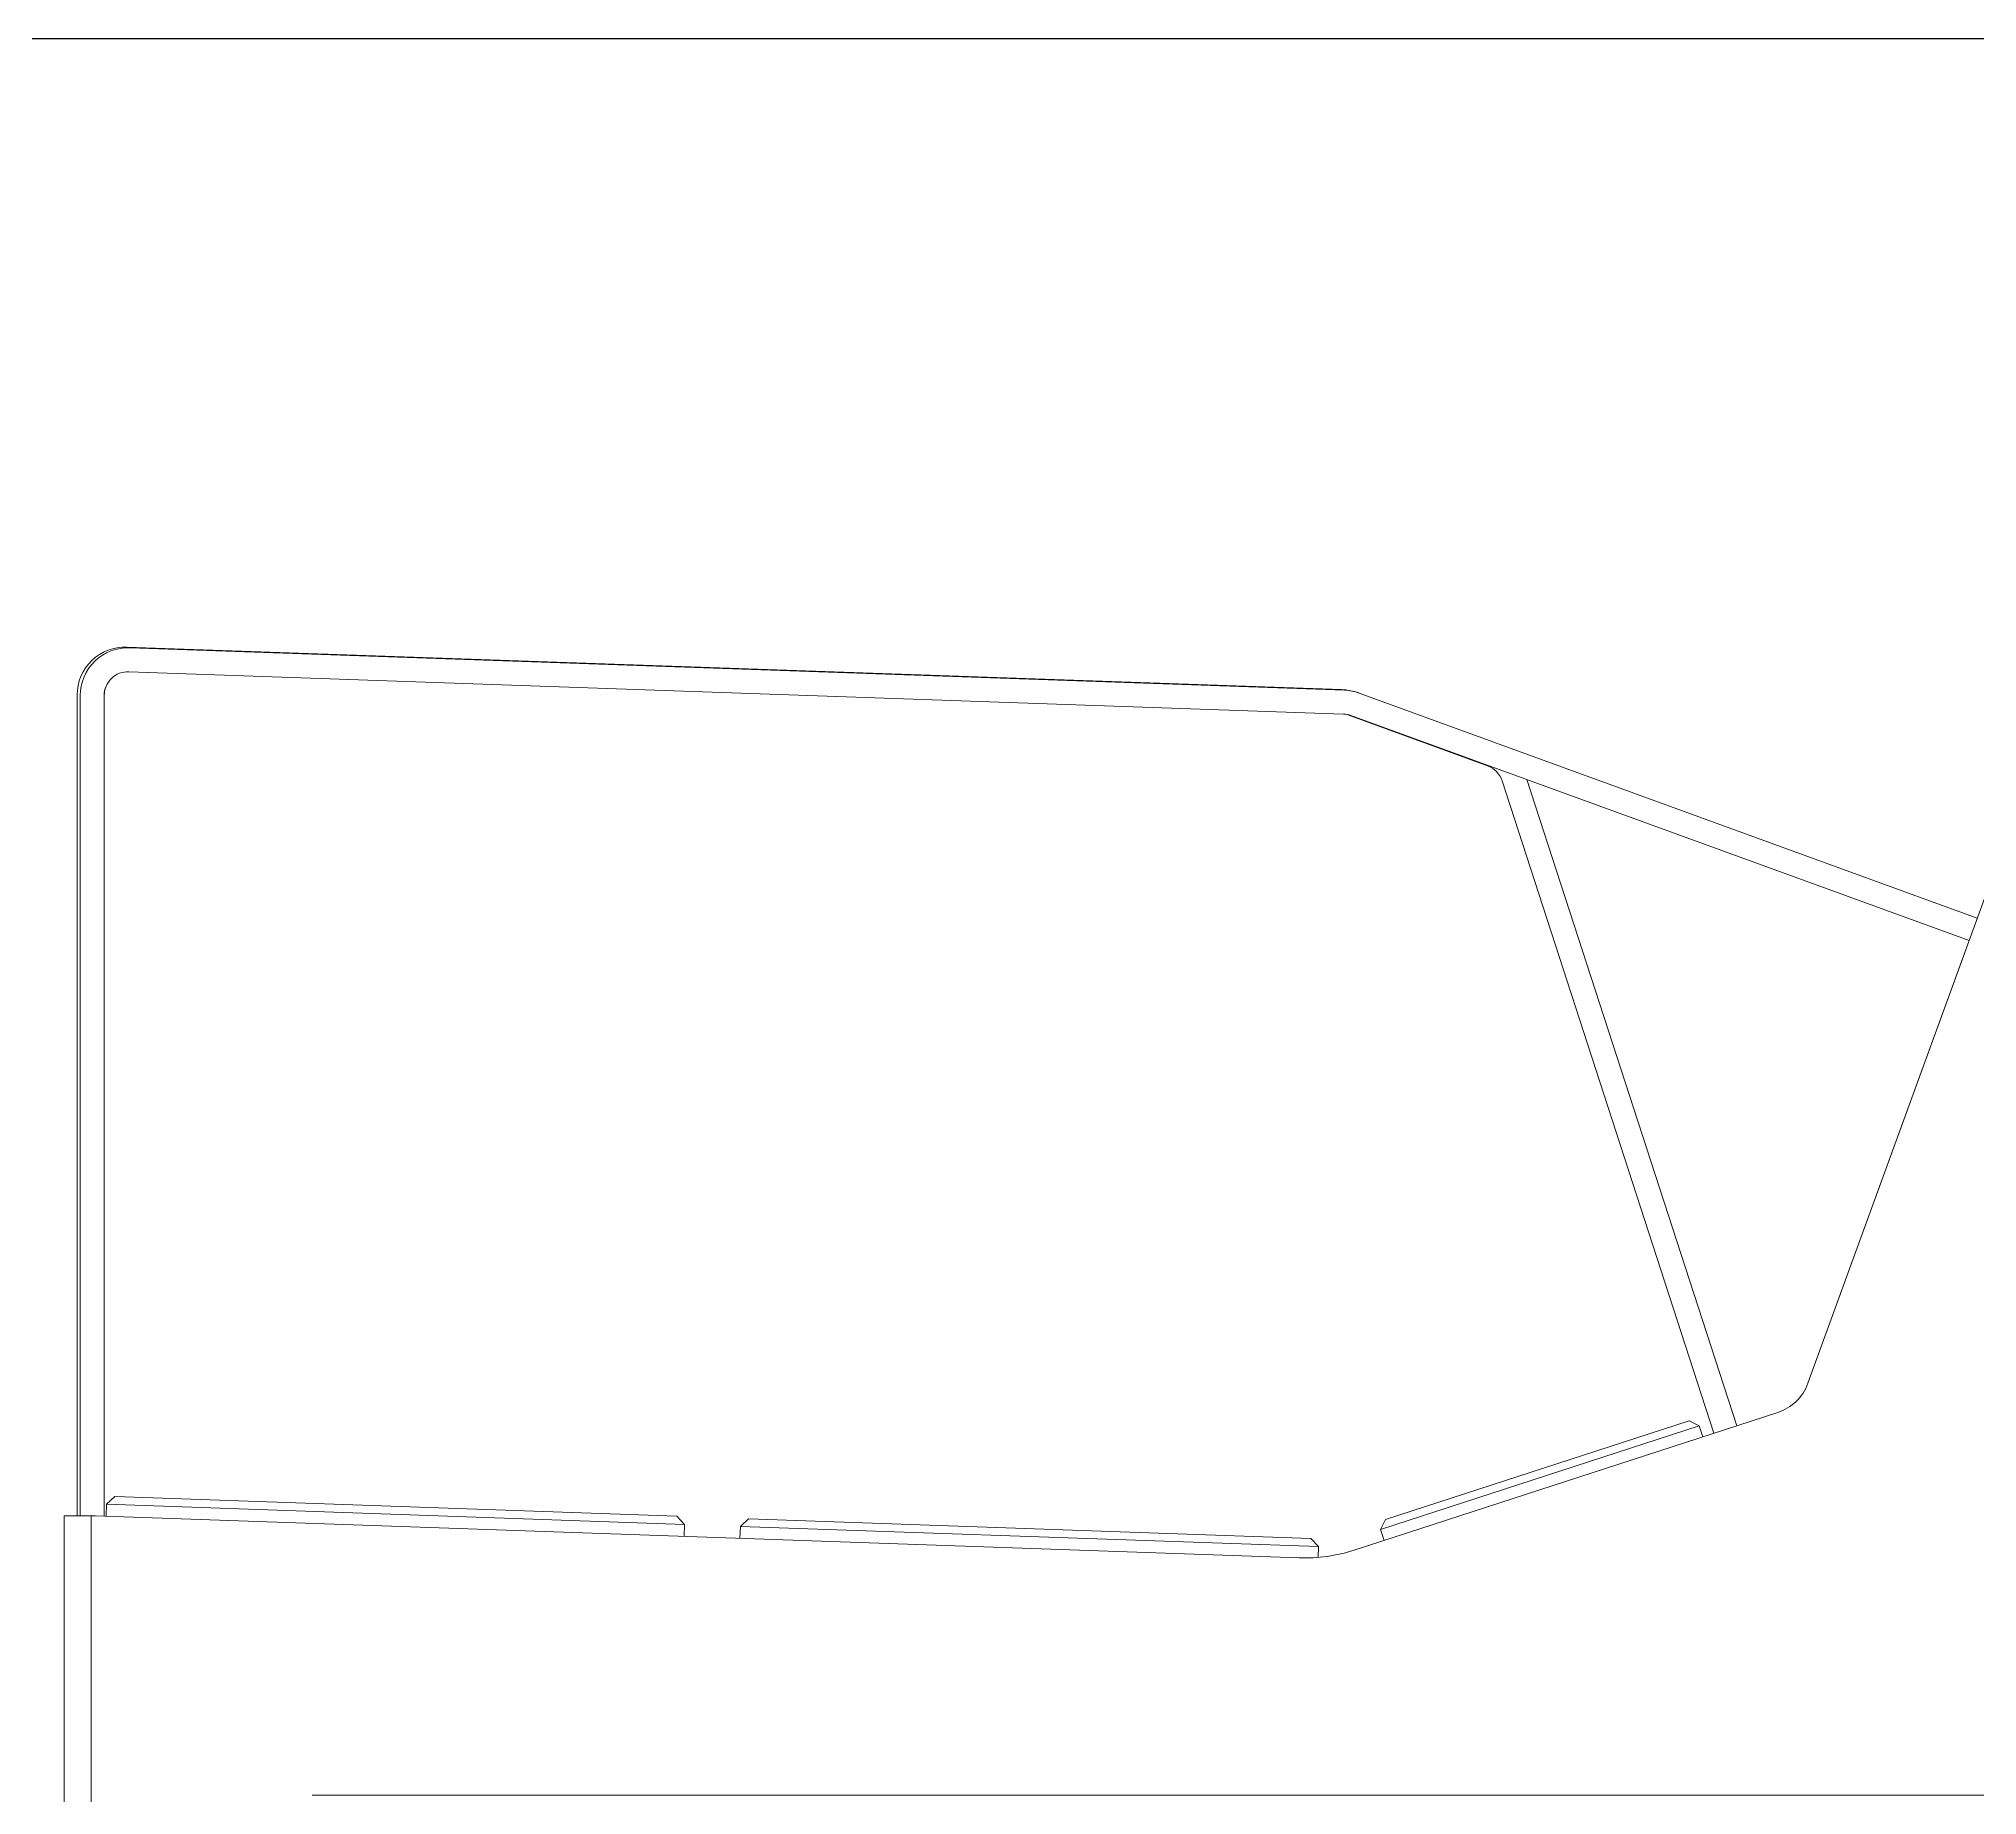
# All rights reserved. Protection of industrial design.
# Model space of a CAD drawing. Header units: millimetres. Extents: x 22162 to 28102, y 3160 to 7360.
# Drawn here: x 22814.6 to 23300.6, y 6248.1 to 6688.3 of the extents above; entities that cross this region are included whole.
import ezdxf

# ---------------------------------------------------------------- set-up
doc = ezdxf.new("R2010")
doc.units = ezdxf.units.MM
doc.header["$LTSCALE"] = 0.3
doc.layers.add('KOTY', color=3, linetype='Continuous', lineweight=9)
doc.layers.add('Visible', color=7, linetype='Continuous', lineweight=18)
doc.styles.add('SEACAD_Arial', font='arial.ttf', dxfattribs={"width": 0.8})
doc.dimstyles.new('ISO-25', dxfattribs={"dimtxt": 1.6, "dimasz": 2, "dimexe": 0.5, "dimexo": 1.5, "dimtad": 1, "dimdec": 0, "dimtxsty": 'SEACAD_Arial', "dimcen": 2, "dimadec": 0, "dimazin": 0, "dimtfac": 1, "dimtdec": 0, "dimtmove": 0, "dimatfit": 3, "dimfxl": 1, "dimarcsym": 0})

# ---------------------------------------------------------------- blocks, each defined once
blk = doc.blocks.new('*D290')
at = {"layer": 'Defpoints', "color": 0}
for p in [(22677.01, 6688.33), (23374.75, 6688.33), (22821.01, 5888.13)]:
    blk.add_point(p, dxfattribs=at)
at = {"layer": 'KOTY', "color": 0, "lineweight": -2}
for p, q in [((23344.75, 6688.33), (22667.01, 6688.33)), ((22677.01, 5928.13), (22677.01, 6648.33)), ((22791.01, 5888.13), (22667.01, 5888.13))]:
    blk.add_line(p, q, dxfattribs=at)
at = {"layer": 'KOTY', "color": 0}
for points in [[(22683.68, 6648.33), (22670.34, 6648.33), (22677.01, 6688.33)], [(22670.34, 5928.13), (22683.68, 5928.13), (22677.01, 5888.13)]]:
    blk.add_solid(points, dxfattribs=at)
at = {"layer": 'KOTY', "color": 0, "insert": (22648.17, 6288.23), "char_height": 32, "attachment_point": 5, "rotation": 90, "style": 'SEACAD_Arial'}
blk.add_mtext('800', dxfattribs=at)

msp = doc.modelspace()

# ---------------------------------------------------------------- linework, layer by layer
at = {"layer": 'Visible', "color": 0}
for p, q in [((23258.13, 6351.34), (23379.49, 6684.79)), ((22836.67, 6535.86), (23141.16, 6525.22)), ((22836.67, 6535.86), (23141.16, 6525.22)), ((22837.44, 6535.7), (23141.92, 6525.06)), ((22837.23, 6529.7), (23141.71, 6519.06)), ((22824.24, 6318.13), (22824.25, 6523.87)), ((22824.24, 6318.13), (22824.25, 6523.87)), ((22825.02, 6318.13), (22825.02, 6523.7)), ((22831.02, 6318.05), (22831.03, 6523.73)), ((22831.02, 6318.05), (22831.02, 6523.7)), ((23145.61, 6524.34), (23300.57, 6467.94)), ((23145.62, 6524.35), (23300.57, 6467.95)), ((23142.79, 6518.86), (23177.79, 6506.12)), ((23143.56, 6518.71), (23298.51, 6462.3)), ((23181.44, 6502.34), (23234.56, 6338.83)), ((23187.65, 6502.66), (23240.27, 6340.69)), ((23187.65, 6502.66), (23240.27, 6340.69)), ((23298.51, 6462.3), (23258.13, 6351.34)), ((23144.36, 6309.52), (23250.56, 6344.03)), ((23152.26, 6317.21), (23228.35, 6341.94)), ((23150.98, 6314.69), (23230.87, 6340.66)), ((23230.87, 6340.66), (23231.75, 6337.92)), ((22833.67, 6322.94), (22974.59, 6318.02)), ((22821.01, 5888.13), (22821.02, 6318.13)), ((22821.02, 6318.13), (22822.99, 6318.13)), ((22827.75, 6318.13), (22827.74, 5888.13)), ((22827.75, 6318.13), (22828.78, 6318.13)), ((22828.78, 6318.13), (23130.6, 6307.59)), ((22831.5, 6318.04), (22831.6, 6321.01)), ((22831.6, 6321.01), (22976.52, 6315.95)), ((23133.49, 6312.48), (22992.58, 6317.4)), ((22976.52, 6315.95), (22976.41, 6312.97)), ((22990.51, 6315.47), (22990.4, 6312.49)), ((23135.42, 6310.41), (22990.51, 6315.47)), ((23151.87, 6311.96), (23150.98, 6314.69)), ((23135.32, 6307.7), (23135.42, 6310.41)), ((23958.85, 6248.12), (22883.17, 6248.09))]:
    msp.add_line(p, q, dxfattribs=at)
for points in [[(23228.35, 6341.94), (23230.87, 6340.66)], [(23228.35, 6341.94), (23230.87, 6340.66)], [(22831.6, 6321.01), (22833.67, 6322.94)], [(22831.6, 6321.01), (22833.67, 6322.94)], [(22822.99, 6318.13), (22821.02, 6318.13)], [(22822.99, 6318.13), (22827.75, 6318.13)], [(22974.59, 6318.02), (22976.52, 6315.95)], [(22974.59, 6318.02), (22976.52, 6315.95)], [(22992.58, 6317.4), (22990.51, 6315.47)], [(22992.58, 6317.4), (22990.51, 6315.47)], [(23150.98, 6314.69), (23152.26, 6317.21)], [(23150.98, 6314.69), (23152.26, 6317.21)], [(23135.42, 6310.41), (23133.49, 6312.48)], [(23135.42, 6310.41), (23133.49, 6312.48)]]:
    msp.add_lwpolyline(points, dxfattribs=at)
for centre, radius, start, end in [((22836.25, 6523.87), 12, 87.9976, 179.9976), ((22837.02, 6523.7), 12, 87.9993, 179.9993), ((22837.02, 6523.7), 6, 87.9993, 179.9993), ((22837.03, 6523.73), 6, 152.4461, 179.997), ((23140.74, 6513.23), 12, 76.4757, 87.9976), ((23141.5, 6513.07), 12, 69.9993, 87.9993), ((23141.52, 6513.08), 12, 69.997, 81.2373), ((23141.5, 6513.07), 6, 69.9993, 87.9993), ((23140.74, 6513.23), 6, 69.9976, 74.6049), ((23175.74, 6500.48), 6, 17.9976, 69.9976), ((23175.74, 6500.48), 6, 17.9976, 69.9976), ((23246.85, 6355.44), 12, 288, 340), ((23246.85, 6355.44), 12, 288, 340), ((23132, 6347.57), 40, 268, 288)]:
    msp.add_arc(centre, radius, start, end, dxfattribs=at)

# ---------------------------------------------------------------- dimensions: what is measured, and where the dimension line sits
at = {"layer": 'KOTY'}
dim = msp.add_linear_dim(base=(22677.01, 6688.33), p1=(22821.01, 5888.13), p2=(23374.75, 6688.33), angle=90, dimstyle='ISO-25', override={"dimlfac": 1, "dimtxsty": 'SEACAD_Arial', "dimsah": 1, "dimtolj": 0}, dxfattribs=at)
dim.commit()
dim.dimension.update_dxf_attribs({"geometry": '*D290', "text_midpoint": (22648.17, 6288.23)})

doc.saveas('drawing.dxf')
